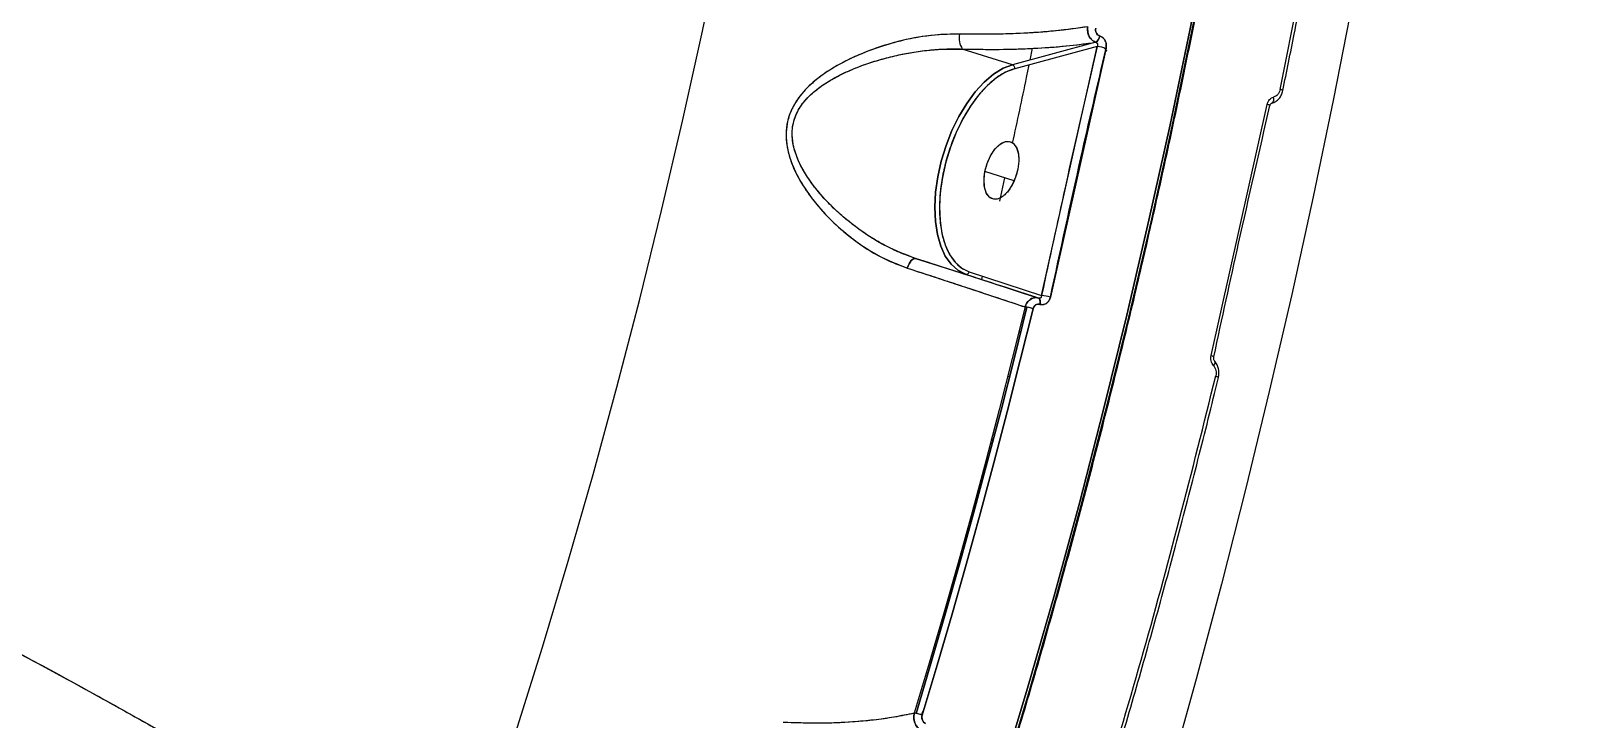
# Model space of a CAD drawing. Header units: millimetres. Extents: x -6234 to 7498, y -6127 to 5103.
# Drawn here: x 4797.5 to 5031.8, y -72.5 to 30.9 of the extents above; entities that cross this region are included whole.
import ezdxf

# ---------------------------------------------------------------- set-up
doc = ezdxf.new("R2010")
doc.units = ezdxf.units.MM
for name, color, linetype in [('DIKOM_ОБЪЕКТ', 7, 'Continuous'), ('DIKOM_РАЗМЕР_ЗОНА', 7, 'Continuous'), ('DIKOM_РАЗМЕР_ОБЪЕКТА', 7, 'Continuous')]:
    doc.layers.add(name, color=color, linetype=linetype)
doc.styles.add('style1', font='arial.ttf', dxfattribs={"width": 0.8})
doc.dimstyles.new('1-50', dxfattribs={"dimtxt": 300, "dimasz": 200, "dimexe": 100, "dimexo": 0, "dimgap": 100, "dimtad": 1, "dimtxsty": 'style1', "dimcen": 200, "dimclrd": 7, "dimclre": 7, "dimclrt": 7, "dimadec": 1, "dimazin": 2, "dimtfac": 1, "dimtmove": 0, "dimatfit": 2, "dimfxl": 0, "dimlwd": 25, "dimlwe": 18, "dimarcsym": 0})

# ---------------------------------------------------------------- blocks, each defined once
blk = doc.blocks.new('*D10')
at = {"layer": 'Defpoints', "color": 0, "transparency": 16777216}
for p in [(5627.97, 903.07), (-3229.39, -1461.51), (5627.97, -5097.58)]:
    blk.add_point(p, dxfattribs=at)
at = {"layer": 'DIKOM_РАЗМЕР_ОБЪЕКТА', "color": 7, "lineweight": 18, "transparency": 16777216}
for p, q in [((5627.97, 903.07), (5627.97, -5197.58)), ((-3229.39, -1461.51), (-3229.39, -5197.58))]:
    blk.add_line(p, q, dxfattribs=at)
at = {"layer": 'DIKOM_РАЗМЕР_ОБЪЕКТА', "color": 7, "lineweight": 25, "transparency": 16777216}
blk.add_line((-3029.39, -5097.58), (5427.97, -5097.58), dxfattribs=at)
at = {"layer": 'DIKOM_РАЗМЕР_ОБЪЕКТА', "color": 7, "transparency": 16777216}
for points in [[(-3029.39, -5064.25), (-3029.39, -5130.92), (-3229.39, -5097.58)], [(5427.97, -5064.25), (5427.97, -5130.92), (5627.97, -5097.58)]]:
    blk.add_solid(points, dxfattribs=at)
at = {"layer": 'DIKOM_РАЗМЕР_ОБЪЕКТА', "color": 7, "lineweight": 40, "transparency": 16777216, "insert": (1488.3, -4844.41), "char_height": 300, "attachment_point": 5, "style": 'style1'}
blk.add_mtext('8850', dxfattribs=at)
blk = doc.blocks.new('*D13')
at = {"layer": 'Defpoints', "color": 0, "transparency": 16777216}
for p in [(7498.07, 1778.2), (-5229.39, -1831.36), (7498.07, -6026.74)]:
    blk.add_point(p, dxfattribs=at)
at = {"layer": 'DIKOM_РАЗМЕР_ЗОНА', "color": 7, "lineweight": 18, "transparency": 16777216}
for p, q in [((7498.07, 1778.2), (7498.07, -6126.74)), ((-5229.39, -1831.36), (-5229.39, -6126.74))]:
    blk.add_line(p, q, dxfattribs=at)
at = {"layer": 'DIKOM_РАЗМЕР_ЗОНА', "color": 7, "lineweight": 25, "transparency": 16777216}
blk.add_line((-5029.39, -6026.74), (7298.07, -6026.74), dxfattribs=at)
at = {"layer": 'DIKOM_РАЗМЕР_ЗОНА', "color": 7, "transparency": 16777216}
for points in [[(-5029.39, -5993.4), (-5029.39, -6060.07), (-5229.39, -6026.74)], [(7298.07, -5993.4), (7298.07, -6060.07), (7498.07, -6026.74)]]:
    blk.add_solid(points, dxfattribs=at)
at = {"layer": 'DIKOM_РАЗМЕР_ЗОНА', "color": 7, "transparency": 16777216, "insert": (1560.69, -5773.56), "char_height": 300, "attachment_point": 5, "style": 'style1'}
blk.add_mtext('12750', dxfattribs=at)

msp = doc.modelspace()

# ---------------------------------------------------------------- linework, layer by layer
at = {"layer": 'DIKOM_ОБЪЕКТ', "color": 7, "linetype": 'Continuous', "lineweight": 15}
for p, q in [((4985.379, 22.124), (4989.095, 40.873)), ((4945.111, 25.853), (4937.575, 28.205)), ((4957.652, 29.217), (4945.111, 25.853)), ((4957.869, 28.579), (4945.455, 25.248)), ((4948.087, 28.327), (4947.726, 26.554)), ((4949.491, -8.866), (4957.869, 28.579)), ((4959.19, 28.311), (4950.819, -9.099)), ((4957.629, 29.224), (4957.652, 29.217)), ((4958.282, 30.157), (4958.259, 30.164)), ((4958.259, 30.164), (4958.282, 30.157)), ((4959.309, 27.935), (4959.005, 28.324)), ((4975.001, -17.876), (4983.434, 19.888)), ((4945.382, 8.408), (4940.977, 9.782)), ((4955.312, 10.979), (4955.227, 11.005)), ((4943.939, 8.858), (4943.155, 5.345)), ((4954.456, 7.489), (4954.526, 7.467)), ((4953.292, 2.181), (4953.34, 2.166)), ((4930.529, -3.284), (4938.065, -5.636)), ((4938.065, -5.636), (4949.044, -9.252)), ((4938.622, -5.287), (4949.491, -8.866)), ((4940.57, -5.928), (4940.444, -6.468)), ((4949.044, -9.252), (4949.021, -9.245)), ((4949.233, -10.175), (4949.255, -10.182)), ((4949.255, -10.182), (4949.233, -10.175)), ((4946.365, -14.288), (4946.02, -14.425)), ((4944.418, -21.003), (4944.687, -21.039)), ((4941.937, -30.382), (4942.14, -30.595)), ((4931.562, -71.873), (4931.456, -72.133))]:
    msp.add_line(p, q, dxfattribs=at)
at = {"layer": 'DIKOM_ОБЪЕКТ', "color": 7, "linetype": 'Continuous', "lineweight": 15, "flags": 128}
for points in [[(4981.223, 83.699), (4979.812, 74.926), (4977.32, 60.322), (4974.657, 45.764), (4971.823, 31.263), (4968.822, 16.827), (4965.654, 2.467), (4962.323, -11.809), (4958.83, -25.991), (4955.177, -40.069), (4951.367, -54.035), (4947.402, -67.879), (4943.285, -81.593), (4939.019, -95.167), (4934.607, -108.592), (4930.05, -121.859), (4925.353, -134.961), (4920.519, -147.888), (4915.55, -160.632), (4910.45, -173.184), (4905.222, -185.536)], [(4905.222, -185.536), (4910.45, -173.184), (4915.55, -160.632), (4920.519, -147.888), (4925.353, -134.961), (4930.05, -121.859), (4934.607, -108.592), (4939.019, -95.167), (4943.285, -81.593), (4947.402, -67.879), (4951.367, -54.035), (4955.177, -40.069), (4958.83, -25.991), (4962.323, -11.809), (4965.654, 2.467), (4968.822, 16.827), (4971.823, 31.263), (4974.657, 45.764), (4977.32, 60.322), (4979.812, 74.926), (4981.223, 83.699)], [(4981.536, 83.659), (4980.118, 74.842), (4977.62, 60.203), (4974.951, 45.611), (4972.111, 31.075), (4969.102, 16.605), (4965.927, 2.211), (4962.587, -12.099), (4959.086, -26.315), (4955.424, -40.427), (4951.605, -54.426), (4947.631, -68.303), (4943.504, -82.049), (4939.228, -95.655), (4934.805, -109.112), (4930.238, -122.412), (4925.53, -135.544), (4920.684, -148.502), (4915.703, -161.276), (4910.59, -173.858), (4905.35, -186.24)], [(4981.536, 83.659), (4980.118, 74.84), (4977.62, 60.201), (4974.95, 45.609), (4972.11, 31.074), (4969.102, 16.604), (4965.926, 2.21), (4962.587, -12.1), (4959.085, -26.315), (4955.424, -40.427), (4951.605, -54.426), (4947.631, -68.303), (4943.505, -82.048), (4939.228, -95.654), (4934.805, -109.111), (4930.238, -122.41), (4925.53, -135.543), (4920.684, -148.5), (4915.704, -161.274), (4910.591, -173.856), (4905.351, -186.238)], [(4861.989, -99.629), (4866.272, -87.137), (4870.42, -74.499), (4874.431, -61.722), (4878.303, -48.815), (4882.033, -35.786), (4885.618, -22.643), (4889.057, -9.395), (4892.347, 3.949), (4895.486, 17.381), (4898.471, 30.893), (4901.302, 44.475)], [(4861.989, -99.629), (4866.272, -87.137), (4870.42, -74.499), (4874.431, -61.722), (4878.303, -48.815), (4882.033, -35.786), (4885.618, -22.643), (4889.057, -9.395), (4892.347, 3.949), (4895.486, 17.381), (4898.471, 30.893), (4901.302, 44.475)], [(4996.305, 35.55), (4993.402, 20.738), (4990.341, 5.987), (4987.125, -8.694), (4983.756, -23.297), (4980.234, -37.814), (4976.563, -52.238), (4972.744, -66.56), (4968.778, -80.772), (4964.669, -94.868), (4960.419, -108.838), (4956.03, -122.675), (4951.504, -136.372), (4946.844, -149.921), (4942.053, -163.315)], [(4945.111, 25.853), (4943.704, 25.309), (4942.282, 24.432), (4940.877, 23.242), (4939.52, 21.764), (4938.24, 20.03), (4937.065, 18.08), (4936.021, 15.954), (4935.131, 13.7), (4934.414, 11.368), (4933.886, 9.007), (4933.558, 6.671), (4933.438, 4.409), (4933.528, 2.271), (4933.826, 0.305), (4934.326, -1.448), (4935.017, -2.948), (4935.884, -4.162), (4936.907, -5.065), (4938.065, -5.636)], [(4938.065, -5.636), (4936.907, -5.065), (4935.884, -4.162), (4935.017, -2.948), (4934.326, -1.448), (4933.826, 0.305), (4933.528, 2.271), (4933.438, 4.409), (4933.558, 6.671), (4933.886, 9.007), (4934.414, 11.368), (4935.131, 13.7), (4936.021, 15.954), (4937.065, 18.08), (4938.24, 20.03), (4939.52, 21.764), (4940.877, 23.242), (4942.282, 24.432), (4943.704, 25.309), (4945.111, 25.853)], [(4945.455, 25.248), (4944.09, 24.721), (4942.712, 23.871), (4941.35, 22.716), (4940.033, 21.283), (4938.792, 19.602), (4937.653, 17.711), (4936.641, 15.65), (4935.777, 13.464), (4935.082, 11.202), (4934.57, 8.913), (4934.252, 6.647), (4934.135, 4.454), (4934.223, 2.381), (4934.512, 0.474), (4934.997, -1.225), (4935.667, -2.679), (4936.507, -3.857), (4937.5, -4.733), (4938.622, -5.287)], [(4940.977, 9.782), (4941.319, 11.015), (4941.833, 12.163), (4942.479, 13.132), (4943.204, 13.846), (4943.949, 14.244), (4944.655, 14.296), (4945.263, 13.998), (4945.724, 13.372), (4946.002, 12.471), (4946.073, 11.367), (4945.933, 10.149)], [(4945.933, 10.149), (4945.591, 8.917), (4945.077, 7.769), (4944.431, 6.799), (4943.706, 6.086), (4942.961, 5.687), (4942.255, 5.635), (4941.647, 5.934), (4941.186, 6.559), (4940.908, 7.46), (4940.837, 8.565), (4940.977, 9.782)], [(4930.529, -3.284), (4930.387, -3.275), (4930.231, -3.329), (4930.065, -3.443), (4929.894, -3.614), (4929.724, -3.835), (4929.561, -4.101), (4929.409, -4.401), (4929.274, -4.728)], [(4929.274, -4.728), (4929.409, -4.401), (4929.561, -4.101), (4929.724, -3.835), (4929.894, -3.614), (4930.065, -3.443), (4930.231, -3.329), (4930.387, -3.275), (4930.529, -3.284)], [(4949.233, -10.175), (4949.261, -10.009), (4949.274, -9.848), (4949.27, -9.698), (4949.249, -9.563), (4949.213, -9.447), (4949.162, -9.354), (4949.097, -9.286), (4949.021, -9.245)], [(4949.021, -9.245), (4949.097, -9.286), (4949.162, -9.354), (4949.213, -9.447), (4949.249, -9.563), (4949.27, -9.698), (4949.274, -9.848), (4949.261, -10.009), (4949.233, -10.175)], [(4949.255, -10.182), (4949.284, -10.016), (4949.296, -9.855), (4949.292, -9.705), (4949.272, -9.57), (4949.235, -9.454), (4949.184, -9.361), (4949.12, -9.293), (4949.044, -9.252)], [(4949.044, -9.252), (4949.12, -9.293), (4949.184, -9.361), (4949.235, -9.454), (4949.272, -9.57), (4949.292, -9.705), (4949.296, -9.855), (4949.284, -10.016), (4949.255, -10.182)], [(4947.004, -10.577), (4945.09, -18.333), (4943.127, -26.057), (4941.115, -33.749), (4939.055, -41.406), (4936.947, -49.027), (4934.792, -56.611), (4932.589, -64.156), (4930.34, -71.66)], [(4947.004, -10.577), (4945.09, -18.333), (4943.127, -26.057), (4941.115, -33.749), (4939.055, -41.406), (4936.947, -49.027), (4934.792, -56.611), (4932.589, -64.156), (4930.34, -71.66)], [(4947.275, -10.607), (4945.361, -18.361), (4943.398, -26.085), (4941.386, -33.776), (4939.326, -41.432), (4937.218, -49.053), (4935.063, -56.636), (4932.861, -64.18), (4930.613, -71.683)], [(4930.613, -71.683), (4932.861, -64.18), (4935.063, -56.636), (4937.218, -49.053), (4939.326, -41.432), (4941.386, -33.776), (4943.398, -26.085), (4945.361, -18.361), (4947.275, -10.607)], [(4931.535, -71.963), (4933.786, -64.454), (4935.99, -56.903), (4938.147, -49.314), (4940.256, -41.687), (4942.318, -34.024), (4944.331, -26.327), (4946.296, -18.597), (4948.211, -10.836)], [(4948.211, -10.836), (4946.296, -18.597), (4944.331, -26.327), (4942.318, -34.024), (4940.256, -41.687), (4938.147, -49.314), (4935.99, -56.903), (4933.786, -64.454), (4931.535, -71.963)], [(4975.001, -17.876), (4975.141, -17.924), (4975.256, -17.971), (4975.339, -18.014), (4975.39, -18.052), (4975.405, -18.084), (4975.404, -18.088)], [(4975.512, -18.711), (4975.556, -18.767), (4975.578, -18.841), (4975.577, -18.931), (4975.554, -19.034), (4975.509, -19.148), (4975.443, -19.268), (4975.358, -19.392)], [(4975.703, -20.955), (4975.841, -21.01), (4975.953, -21.062), (4976.035, -21.111), (4976.084, -21.154), (4976.098, -21.19), (4976.097, -21.194)]]:
    msp.add_lwpolyline(points, dxfattribs=at)
at = {"layer": 'DIKOM_ОБЪЕКТ', "color": 7, "linetype": 'Continuous', "lineweight": 15}
for centre, radius, start, end in [((4940.321, 29.893), 3.223, 169.95861, 211.57092), ((4956.998, 30.328), 1.272, 299.76022, 352.5918), ((4957.02, 30.322), 1.273, 299.76869, 352.56999), ((4957.251, 22.144), 6.464, 72.54338, 84.51281), ((4944.903, 25.335), 0.558, 351.11741, 68.14817), ((4985.325, 21.417), 0.709, 49.20791, 85.63294), ((4983.379, 19.258), 0.633, 43.05817, 84.97286), ((4983.581, 20.72), 0.863, 311.80394, 17.80695), ((4938.165, -5.178), 0.47, 257.62283, 346.59037), ((4949.27, -14.023), 5.162, 72.53831, 87.55484), ((4946.554, -15.614), 5.058, 70.87205, 84.89361), ((4946.809, -13.606), 3.036, 81.17024, 86.31008), ((4946.419, -16.125), 5.585, 71.27935, 81.1842), ((4930.171, -74.836), 3.181, 64.59714, 86.94881), ((4930.317, -73.541), 1.881, 80.95549, 89.28474), ((4930.063, -75.159), 3.519, 65.2595, 81.01097)]:
    msp.add_arc(centre, radius, start, end, dxfattribs=at)
for points, knots in [([(4905.54, -186.08), (4905.883, -185.295), (4907.759, -181.007), (4911.075, -173.064), (4915.481, -162.252), (4919.781, -151.287), (4923.983, -140.191), (4928.083, -128.964), (4932.078, -117.616), (4935.967, -106.15), (4939.748, -94.574), (4943.418, -82.893), (4946.976, -71.117), (4950.419, -59.251), (4953.746, -47.305), (4956.955, -35.287), (4960.043, -23.208), (4963.007, -11.082), (4965.845, 1.073), (4968.551, 13.232), (4971.118, 25.349), (4973.532, 37.335), (4975.754, 48.963), (4977.685, 59.602), (4979.285, 68.869), (4980.583, 76.658), (4981.333, 81.429), (4981.681, 83.642)], [0, 0, 0, 0, 0.0098445, 0.0537606, 0.0976703, 0.1415719, 0.1854647, 0.229347, 0.2732167, 0.3170722, 0.3609107, 0.4047283, 0.4485207, 0.492282, 0.5360037, 0.5796747, 0.623279, 0.6667919, 0.710176, 0.7533686, 0.7962563, 0.8386139, 0.8799159, 0.9185897, 0.9502225, 0.9769152, 1, 1, 1, 1]), ([(4985.786, 21.965), (4986.363, 24.79), (4987.639, 31.036), (4988.846, 37.307), (4989.507, 40.74)], [0, 0, 0, 0, 0.45248415, 1, 1, 1, 1]), ([(4956.433, 31.557), (4954.862, 31.333), (4951.724, 30.886), (4946.744, 30.546), (4941.878, 30.396), (4938.728, 30.435), (4937.147, 30.455)], [0, 0, 0, 0, 0.28056373, 0.56054205, 0.77952238, 1, 1, 1, 1]), ([(4956.433, 31.557), (4955.478, 31.414), (4953.6, 31.133), (4950.58, 30.825), (4946.925, 30.563), (4942.502, 30.395), (4938.935, 30.435), (4937.147, 30.455)], [0, 0, 0, 0, 0.17290309, 0.34016685, 0.50178566, 0.75018038, 1, 1, 1, 1]), ([(4957.629, 29.224), (4957.439, 29.317), (4957.059, 29.502), (4956.639, 30.085), (4956.392, 30.803), (4956.419, 31.306), (4956.433, 31.557)], [0, 0, 0, 0, 0.25024585, 0.50008244, 0.75004006, 1, 1, 1, 1]), ([(4956.433, 31.557), (4956.42, 31.275), (4956.396, 30.708), (4956.699, 29.975), (4957.129, 29.459), (4957.463, 29.302), (4957.629, 29.224)], [0, 0, 0, 0, 0.2796136, 0.5610313, 0.7813318, 1, 1, 1, 1]), ([(4957.646, 31.328), (4957.633, 31.202), (4957.606, 30.949), (4957.728, 30.587), (4957.951, 30.297), (4958.156, 30.209), (4958.259, 30.164)], [0, 0, 0, 0, 0.25002109, 0.49989201, 0.74969234, 1, 1, 1, 1]), ([(4958.259, 30.164), (4958.144, 30.216), (4957.915, 30.319), (4957.7, 30.642), (4957.607, 30.996), (4957.633, 31.217), (4957.646, 31.328)], [0, 0, 0, 0, 0.2797798, 0.5598512, 0.7798452, 1, 1, 1, 1]), ([(4937.147, 30.455), (4935.518, 30.409), (4932.257, 30.316), (4927.263, 29.249), (4923.027, 27.832), (4919.587, 26.232), (4916.896, 24.641), (4914.435, 22.698), (4912.376, 20.295), (4911.1, 17.349), (4910.979, 14.128), (4911.803, 11.051), (4913.2, 8.226), (4914.963, 5.649), (4917.414, 2.787), (4920.681, -0.159), (4924.813, -2.973), (4927.79, -4.144), (4929.274, -4.728)], [0, 0, 0, 0, 0.0823523, 0.1648004, 0.2471027, 0.2971608, 0.3471578, 0.3976854, 0.4484668, 0.499614, 0.5507918, 0.6016083, 0.6522536, 0.7025852, 0.7526019, 0.8352418, 0.9178405, 1, 1, 1, 1]), ([(4937.147, 30.455), (4935.914, 30.434), (4933.446, 30.394), (4929.667, 29.78), (4925.929, 28.829), (4922.67, 27.656), (4919.906, 26.381), (4917.647, 25.103), (4915.695, 23.723), (4914.108, 22.291), (4912.841, 20.8), (4911.856, 19.15), (4911.225, 17.317), (4911.005, 15.387), (4911.182, 13.464), (4911.685, 11.561), (4912.678, 9.16), (4914.39, 6.36), (4916.86, 3.383), (4919.644, 0.737), (4922.667, -1.537), (4925.884, -3.449), (4928.143, -4.301), (4929.274, -4.728)], [0, 0, 0, 0, 0.0625401, 0.1251432, 0.1872101, 0.2492859, 0.2914896, 0.3335164, 0.374214, 0.4068062, 0.4368915, 0.4690138, 0.4996846, 0.5303859, 0.5625191, 0.5926082, 0.6252139, 0.6878471, 0.7504619, 0.812683, 0.8753114, 0.9375555, 1, 1, 1, 1]), ([(4930.529, -3.284), (4929.054, -2.722), (4926.094, -1.594), (4921.95, 1.043), (4918.446, 3.944), (4915.623, 6.987), (4913.714, 9.707), (4912.487, 12.308), (4911.903, 14.676), (4912.02, 17.101), (4912.958, 19.324), (4914.496, 21.181), (4916.706, 22.966), (4919.582, 24.582), (4923.424, 26.141), (4927.842, 27.365), (4932.755, 28.195), (4935.97, 28.202), (4937.575, 28.205)], [0, 0, 0, 0, 0.0836106, 0.1678664, 0.2519627, 0.315196, 0.377974, 0.4193881, 0.4601736, 0.500363, 0.5405354, 0.5812907, 0.6227093, 0.6851563, 0.7483406, 0.8320917, 0.9161968, 1, 1, 1, 1]), ([(4930.529, -3.284), (4929.99, -3.1), (4928.881, -2.721), (4927.276, -2.016), (4925.663, -1.2), (4923.979, -0.222), (4922.103, 1.025), (4920.165, 2.516), (4918.249, 4.219), (4916.527, 6.001), (4914.96, 7.919), (4913.71, 9.802), (4912.783, 11.652), (4912.177, 13.435), (4911.956, 14.949), (4911.995, 16.178), (4912.185, 17.38), (4912.618, 18.537), (4913.248, 19.591), (4913.963, 20.542), (4915.049, 21.643), (4916.509, 22.767), (4918.11, 23.755), (4919.706, 24.574), (4921.401, 25.319), (4923.329, 26.043), (4925.576, 26.74), (4927.965, 27.327), (4930.405, 27.784), (4932.809, 28.089), (4935.234, 28.254), (4936.797, 28.221), (4937.575, 28.205)], [0, 0, 0, 0, 0.030356, 0.0624971, 0.0922717, 0.1247952, 0.1634288, 0.2082089, 0.2497201, 0.2938193, 0.3337937, 0.3749646, 0.4078942, 0.4381596, 0.4698987, 0.4847935, 0.500427, 0.5316981, 0.5470337, 0.5631665, 0.5924627, 0.6257865, 0.656969, 0.6881046, 0.7167072, 0.7506534, 0.7920761, 0.8353967, 0.8748782, 0.9178406, 0.9591084, 1, 1, 1, 1]), ([(4937.575, 28.205), (4939.436, 28.175), (4943.148, 28.114), (4948.357, 28.284), (4953.264, 28.627), (4956.171, 29.025), (4957.629, 29.224)], [0, 0, 0, 0, 0.249982, 0.4983901, 0.7484595, 1, 1, 1, 1]), ([(4937.575, 28.205), (4939.659, 28.174), (4943.816, 28.111), (4949.181, 28.328), (4953.813, 28.694), (4956.359, 29.048), (4957.629, 29.224)], [0, 0, 0, 0, 0.2802339, 0.5589798, 0.7798807, 1, 1, 1, 1]), ([(4957.869, 28.579), (4956.254, 21.59), (4953.37, 9.109), (4950.676, -3.373), (4949.491, -8.866)], [0, 0, 0, 0, 0.5599955, 1, 1, 1, 1]), ([(4950.819, -9.099), (4952.331, -2.115), (4955.029, 10.356), (4957.919, 22.825), (4959.19, 28.311)], [0, 0, 0, 0, 0.5599957, 1, 1, 1, 1]), ([(4957.652, 29.217), (4957.68, 29.207), (4957.737, 29.188), (4957.809, 29.131), (4957.867, 29.057), (4957.914, 28.947), (4957.933, 28.782), (4957.892, 28.652), (4957.869, 28.579)], [0, 0, 0, 0, 0.1206836, 0.2432571, 0.3695799, 0.5009044, 0.7199177, 1, 1, 1, 1]), ([(4957.652, 29.217), (4957.712, 29.19), (4957.836, 29.133), (4957.919, 28.951), (4957.929, 28.758), (4957.889, 28.639), (4957.869, 28.579)], [0, 0, 0, 0, 0.2660142, 0.5399146, 0.7659639, 1, 1, 1, 1]), ([(4959.19, 28.311), (4959.217, 28.532), (4959.271, 28.975), (4959.052, 29.56), (4958.706, 29.976), (4958.423, 30.097), (4958.282, 30.157)], [0, 0, 0, 0, 0.2795333, 0.558926, 0.7793183, 1, 1, 1, 1]), ([(4958.282, 30.157), (4958.363, 30.127), (4958.526, 30.067), (4958.815, 29.855), (4959.098, 29.478), (4959.269, 28.901), (4959.216, 28.508), (4959.19, 28.311)], [0, 0, 0, 0, 0.1257072, 0.2514747, 0.500791, 0.7502609, 1, 1, 1, 1]), ([(4959.032, 28.397), (4959.101, 28.199), (4959.173, 27.996), (4959.306, 27.936), (4959.309, 27.935)], [0, 0, 0, 0, 0.9803643, 1, 1, 1, 1]), ([(4346.65, -16.013), (4346.957, -15.685), (4349.398, -13.077), (4354.825, -8.624), (4362.984, -2.696), (4372.101, 2.696), (4382.017, 7.573), (4392.498, 11.81), (4403.452, 15.441), (4414.832, 18.5), (4426.858, 21.055), (4439.535, 23.099), (4453.331, 24.671), (4468.247, 25.683), (4484.272, 26.049), (4500.833, 25.736), (4517.931, 24.739), (4535.566, 23.054), (4553.686, 20.675), (4572.197, 17.611), (4591.003, 13.876), (4610.066, 9.484), (4629.348, 4.444), (4648.746, -1.214), (4668.158, -7.453), (4687.525, -14.239), (4706.846, -21.567), (4726.125, -29.43), (4745.633, -37.953), (4765.243, -47.108), (4784.818, -56.86), (4803.981, -67.013), (4822.715, -77.569), (4841.077, -88.497), (4852.886, -96.071), (4858.808, -99.87)], [0, 0, 0, 0, 0.0043082, 0.0342233, 0.0642477, 0.0944593, 0.124623, 0.154608, 0.1827887, 0.2109478, 0.2391513, 0.2674669, 0.2959496, 0.3276262, 0.3591225, 0.3905362, 0.4219627, 0.4534994, 0.4852408, 0.5169668, 0.5485999, 0.5802399, 0.6119859, 0.6437291, 0.6752733, 0.7067144, 0.7381464, 0.7696623, 0.8013557, 0.8346689, 0.8677698, 0.9007488, 0.9337104, 0.9667586, 1, 1, 1, 1]), ([(4947.575, 25.817), (4947.448, 25.188), (4946.649, 21.256), (4945.799, 17.345), (4945.085, 14.06)], [0, 0, 0, 0, 0.1598838, 1, 1, 1, 1]), ([(4945.455, 25.248), (4944.945, 25.072), (4943.901, 24.711), (4942.277, 23.608), (4940.641, 22.07), (4939.07, 20.1), (4937.644, 17.796), (4936.429, 15.275), (4935.469, 12.67), (4934.762, 10.059), (4934.299, 7.444), (4934.093, 4.832), (4934.176, 2.297), (4934.566, -0.027), (4935.25, -2.021), (4936.192, -3.586), (4937.316, -4.719), (4938.194, -5.1), (4938.622, -5.287)], [0, 0, 0, 0, 0.0591042, 0.1210257, 0.1849779, 0.2499984, 0.3150201, 0.3789761, 0.4408969, 0.5000009, 0.5591029, 0.6210245, 0.684979, 0.7500013, 0.8150215, 0.8789756, 0.9408971, 1, 1, 1, 1]), ([(4984.152, 20.075), (4984.35, 20.148), (4984.742, 20.293), (4985.229, 20.739), (4985.604, 21.299), (4985.727, 21.737), (4985.788, 21.954)], [0, 0, 0, 0, 0.2552135, 0.5071239, 0.7551965, 1, 1, 1, 1]), ([(4985.379, 22.124), (4985.34, 21.986), (4985.264, 21.712), (4985.035, 21.369), (4984.745, 21.105), (4984.516, 21.024), (4984.402, 20.984)], [0, 0, 0, 0, 0.2508251, 0.5007115, 0.7505751, 1, 1, 1, 1]), ([(4554.894, 20.39), (4558.429, 19.837), (4565.515, 18.728), (4576.315, 16.775), (4587.203, 14.613), (4598.151, 12.233), (4609.178, 9.635), (4620.367, 6.8), (4630.738, 3.986), (4640.27, 1.251), (4648.952, -1.355), (4657.822, -4.136), (4666.697, -7.038), (4674.189, -9.588), (4680.262, -11.717), (4685.066, -13.434), (4689.949, -15.215), (4694.911, -17.061), (4699.95, -18.974), (4705.067, -20.954), (4711.199, -23.374), (4718.446, -26.307), (4726.906, -29.835), (4735.74, -33.634), (4744.666, -37.594), (4752.717, -41.277), (4759.887, -44.639), (4766.125, -47.627), (4772.975, -50.976), (4778.002, -53.49), (4781.431, -55.23), (4782.571, -55.811), (4783.727, -56.402), (4784.898, -57.003), (4786.086, -57.615), (4787.484, -58.338), (4789.31, -59.287), (4791.778, -60.578), (4794.905, -62.229), (4798.685, -64.245), (4802.93, -66.54), (4807.167, -68.864), (4811.992, -71.545), (4817.051, -74.401), (4822.855, -77.738), (4830.298, -82.094), (4839.352, -87.543), (4849.428, -93.804), (4855.762, -97.9), (4858.808, -99.87)], [0, 0, 0, 0, 0.03561006, 0.0713872, 0.10733364, 0.14290899, 0.17836993, 0.21434639, 0.25084041, 0.27791192, 0.30553003, 0.33369479, 0.36240738, 0.38997278, 0.40494398, 0.42017486, 0.43566593, 0.45141604, 0.46742641, 0.48369712, 0.50022792, 0.5259924, 0.55305503, 0.5814161, 0.61107498, 0.63940054, 0.65969507, 0.68111897, 0.70060845, 0.72722911, 0.73095943, 0.73474648, 0.73858991, 0.74248976, 0.74644646, 0.75045923, 0.7564868, 0.76474914, 0.77524711, 0.7879816, 0.80295222, 0.81834298, 0.83121558, 0.85241948, 0.87052118, 0.89152082, 0.9303476, 0.9665076, 1, 1, 1, 1]), ([(4975.404, -18.073), (4976.638, -12.375), (4979.366, 0.218), (4982.257, 12.809), (4983.84, 19.703)], [0, 0, 0, 0, 0.4524812, 1, 1, 1, 1]), ([(4983.434, 19.888), (4983.474, 20.021), (4983.555, 20.286), (4983.783, 20.614), (4984.068, 20.867), (4984.291, 20.945), (4984.402, 20.984)], [0, 0, 0, 0, 0.25059414, 0.50060871, 0.75046807, 1, 1, 1, 1]), ([(4983.841, 19.691), (4983.857, 19.746), (4983.889, 19.853), (4983.97, 19.973), (4984.062, 20.052), (4984.122, 20.068), (4984.152, 20.075)], [0, 0, 0, 0, 0.2691463, 0.5236978, 0.7660824, 1, 1, 1, 1]), ([(4940.977, 9.782), (4941.118, 10.332), (4941.335, 11.177), (4941.843, 12.213), (4942.3, 12.932), (4942.808, 13.526), (4943.488, 14.095), (4944.332, 14.42), (4945.07, 14.212), (4945.544, 13.729), (4945.83, 13.193), (4946.012, 12.521), (4946.122, 11.531), (4946.007, 10.694), (4945.933, 10.149)], [0, 0, 0, 0, 0.1197325, 0.1841829, 0.2500042, 0.315821, 0.3802715, 0.5000044, 0.6197314, 0.68418, 0.750005, 0.8158205, 0.8802758, 1, 1, 1, 1]), ([(4945.933, 10.149), (4945.792, 9.6), (4945.575, 8.754), (4945.067, 7.719), (4944.61, 6.999), (4944.102, 6.405), (4943.422, 5.837), (4942.579, 5.512), (4941.84, 5.72), (4941.366, 6.202), (4941.081, 6.738), (4940.898, 7.41), (4940.788, 8.4), (4940.903, 9.238), (4940.977, 9.782)], [0, 0, 0, 0, 0.11973281, 0.18418242, 0.25000386, 0.31582311, 0.38027097, 0.49999778, 0.61973369, 0.68418243, 0.75000242, 0.8158186, 0.88027414, 1, 1, 1, 1]), ([(4949.021, -9.245), (4947.704, -8.817), (4945.076, -7.963), (4940.571, -6.508), (4935.748, -4.956), (4932.272, -3.842), (4930.529, -3.284)], [0, 0, 0, 0, 0.2515352, 0.5016056, 0.7500099, 1, 1, 1, 1]), ([(4949.021, -9.245), (4947.546, -8.765), (4944.598, -7.807), (4939.834, -6.27), (4935.139, -4.761), (4932.069, -3.777), (4930.529, -3.284)], [0, 0, 0, 0, 0.2804934, 0.5604766, 0.7794751, 1, 1, 1, 1]), ([(4929.274, -4.728), (4930.389, -5.091), (4932.593, -5.81), (4935.724, -6.835), (4939.236, -7.991), (4943.117, -9.276), (4945.689, -10.137), (4947.004, -10.577)], [0, 0, 0, 0, 0.1658964, 0.32814491, 0.48848103, 0.73848878, 1, 1, 1, 1]), ([(4929.274, -4.728), (4931.146, -5.338), (4934.879, -6.556), (4939.632, -8.121), (4943.7, -9.47), (4945.904, -10.208), (4947.004, -10.577)], [0, 0, 0, 0, 0.280186, 0.5589204, 0.7798326, 1, 1, 1, 1]), ([(4949.021, -9.245), (4948.794, -9.21), (4948.338, -9.139), (4947.713, -9.463), (4947.247, -9.965), (4947.085, -10.373), (4947.004, -10.577)], [0, 0, 0, 0, 0.27846136, 0.55924643, 0.78036085, 1, 1, 1, 1]), ([(4947.004, -10.577), (4947.099, -10.344), (4947.289, -9.879), (4947.805, -9.416), (4948.211, -9.189), (4948.415, -9.202), (4948.416, -9.202)], [0, 0, 0, 0, 0.3330135, 0.6655238, 0.997913, 1, 1, 1, 1]), ([(4949.491, -8.866), (4949.482, -8.935), (4949.466, -9.059), (4949.383, -9.177), (4949.298, -9.239), (4949.217, -9.267), (4949.131, -9.273), (4949.073, -9.259), (4949.044, -9.252)], [0, 0, 0, 0, 0.2801833, 0.4991373, 0.6304478, 0.7567918, 0.8795111, 1, 1, 1, 1]), ([(4949.491, -8.866), (4949.481, -8.938), (4949.462, -9.081), (4949.345, -9.22), (4949.197, -9.281), (4949.095, -9.261), (4949.044, -9.252)], [0, 0, 0, 0, 0.2957778, 0.5776213, 0.7902383, 1, 1, 1, 1]), ([(4949.255, -10.182), (4949.446, -10.212), (4949.827, -10.271), (4950.323, -10.001), (4950.668, -9.591), (4950.769, -9.263), (4950.819, -9.099)], [0, 0, 0, 0, 0.2798375, 0.5596658, 0.7797247, 1, 1, 1, 1]), ([(4950.819, -9.099), (4950.76, -9.284), (4950.641, -9.655), (4950.251, -10.058), (4949.847, -10.224), (4949.506, -10.243), (4949.339, -10.202), (4949.255, -10.182)], [0, 0, 0, 0, 0.2497218, 0.4991789, 0.748522, 0.8741949, 1, 1, 1, 1]), ([(4949.233, -10.175), (4949.124, -10.156), (4948.908, -10.116), (4948.593, -10.239), (4948.336, -10.484), (4948.253, -10.719), (4948.211, -10.836)], [0, 0, 0, 0, 0.2502995, 0.49981, 0.7495353, 1, 1, 1, 1]), ([(4948.211, -10.836), (4948.259, -10.706), (4948.354, -10.444), (4948.64, -10.211), (4948.947, -10.118), (4949.138, -10.156), (4949.233, -10.175)], [0, 0, 0, 0, 0.2787787, 0.5585452, 0.7792467, 1, 1, 1, 1]), ([(4905.222, -185.536), (4900.2, -181.832), (4890.174, -174.438), (4874.45, -163.606), (4858.311, -153.017), (4841.729, -142.697), (4824.716, -132.64), (4807.605, -123.036), (4790.424, -113.871), (4773.261, -105.165), (4755.865, -96.783), (4738.325, -88.765), (4720.307, -80.961), (4701.799, -73.394), (4682.795, -66.093), (4663.654, -59.209), (4644.449, -52.774), (4625.285, -46.823), (4606.626, -41.489), (4588.495, -36.741), (4570.88, -32.547), (4553.42, -28.809), (4536.114, -25.533), (4518.667, -22.674), (4501.193, -20.287), (4483.805, -18.417), (4466.886, -17.11), (4450.431, -16.36), (4434.443, -16.17), (4419.221, -16.535), (4404.78, -17.423), (4391.161, -18.798), (4378.147, -20.665), (4365.763, -23.016), (4353.77, -25.904), (4342.205, -29.362), (4331.125, -33.431), (4320.784, -38.04), (4311.244, -43.167), (4302.554, -48.781), (4294.882, -54.744), (4288.169, -61.02), (4282.349, -67.577), (4277.332, -74.558), (4273.499, -81.011), (4271.689, -85.286), (4270.981, -86.96)], [0, 0, 0, 0, 0.0236888, 0.0472875, 0.0707666, 0.0941835, 0.1175935, 0.1410514, 0.1632644, 0.1856013, 0.2078607, 0.230009, 0.2520943, 0.2755011, 0.2989446, 0.3224811, 0.3461601, 0.3697779, 0.3932693, 0.4153537, 0.4374228, 0.459523, 0.4817013, 0.5040056, 0.5276569, 0.5511696, 0.5746011, 0.5980073, 0.6214432, 0.6449647, 0.6672726, 0.6895733, 0.7117491, 0.7338481, 0.7559172, 0.7793422, 0.8028415, 0.8264719, 0.8501419, 0.8736691, 0.8971077, 0.9191766, 0.9412629, 0.9634133, 0.9856755, 1, 1, 1, 1]), ([(4975.358, -19.392), (4975.281, -19.29), (4975.126, -19.087), (4974.994, -18.699), (4974.94, -18.285), (4974.98, -18.012), (4975.001, -17.876)], [0, 0, 0, 0, 0.2501355, 0.5003348, 0.7503819, 1, 1, 1, 1]), ([(4975.54, -18.741), (4975.511, -18.703), (4975.452, -18.625), (4975.397, -18.462), (4975.376, -18.278), (4975.395, -18.152), (4975.405, -18.087)], [0, 0, 0, 0, 0.2353069, 0.4804179, 0.7351824, 1, 1, 1, 1]), ([(4976.097, -21.194), (4976.134, -20.982), (4976.209, -20.553), (4976.133, -19.888), (4975.924, -19.252), (4975.669, -18.912), (4975.54, -18.741)], [0, 0, 0, 0, 0.2450883, 0.4931477, 0.7446268, 1, 1, 1, 1]), ([(4958.33, -84.635), (4960.4, -77.668), (4964.539, -63.735), (4970.336, -42.488), (4973.914, -28.133), (4975.703, -20.955)], [0, 0, 0, 0, 0.3333327, 0.6666662, 1, 1, 1, 1]), ([(4975.358, -19.392), (4975.437, -19.497), (4975.596, -19.707), (4975.728, -20.109), (4975.776, -20.537), (4975.727, -20.816), (4975.703, -20.955)], [0, 0, 0, 0, 0.25042128, 0.50046556, 0.75041129, 1, 1, 1, 1]), ([(4519.061, -22.813), (4524.826, -23.726), (4536.453, -25.568), (4554.393, -29.005), (4570.712, -32.523), (4585.271, -35.978), (4594.785, -38.395), (4601.258, -40.108), (4604.622, -41.014), (4607.999, -41.938), (4611.39, -42.88), (4614.792, -43.841), (4621.193, -45.677), (4630.807, -48.533), (4643.848, -52.621), (4657.514, -57.138), (4671.182, -61.899), (4684.79, -66.878), (4697.71, -71.826), (4706.668, -75.406), (4711.541, -77.396), (4712.76, -77.896), (4713.982, -78.399), (4715.207, -78.906), (4716.435, -79.415), (4717.666, -79.928), (4718.9, -80.444), (4720.751, -81.221), (4723.542, -82.4), (4727.589, -84.13), (4732.613, -86.309), (4738.611, -88.954), (4745.577, -92.087), (4753.484, -95.726), (4762.315, -99.893), (4771.065, -104.138), (4779.585, -108.38), (4787.732, -112.533), (4794.165, -115.894), (4798.767, -118.338), (4801.415, -119.756), (4804.098, -121.204), (4806.817, -122.683), (4809.57, -124.192), (4812.358, -125.734), (4815.179, -127.306), (4822.131, -131.216), (4832.892, -137.431), (4847.031, -145.968), (4860.3, -154.328), (4872.72, -162.478), (4884.304, -170.391), (4895.104, -178.035), (4901.905, -183.077), (4905.222, -185.536)], [0, 0, 0, 0, 0.0448231, 0.090408, 0.1367551, 0.1677634, 0.1991032, 0.2073667, 0.2156524, 0.2239614, 0.232293, 0.2406473, 0.2490247, 0.279393, 0.3112483, 0.3445917, 0.379422, 0.4113033, 0.4443368, 0.4743595, 0.4773561, 0.4803617, 0.4833757, 0.4863983, 0.4894298, 0.4924694, 0.4955182, 0.498575, 0.5062016, 0.5162332, 0.5286691, 0.543639, 0.5610517, 0.5809083, 0.6032078, 0.627951, 0.6476492, 0.6686614, 0.6909874, 0.6978165, 0.7047596, 0.7118169, 0.7189882, 0.7262733, 0.7336727, 0.7411861, 0.7488138, 0.7894229, 0.8284571, 0.8659163, 0.9017997, 0.9361085, 0.9688418, 1, 1, 1, 1]), ([(4958.69, -84.971), (4958.842, -84.478), (4960.215, -80.025), (4962.703, -71.518), (4966.142, -59.456), (4969.457, -47.308), (4972.642, -35.089), (4974.851, -26.38), (4975.962, -21.727), (4976.09, -21.189)], [0, 0, 0, 0, 0.0237535, 0.2144319, 0.4049655, 0.5953125, 0.7854169, 0.9751983, 1, 1, 1, 1]), ([(4930.34, -71.66), (4929.347, -71.867), (4927.394, -72.273), (4924.281, -72.701), (4920.536, -73.045), (4916.034, -73.232), (4912.439, -73.108), (4910.636, -73.046)], [0, 0, 0, 0, 0.1729029, 0.3401579, 0.5017811, 0.7501775, 1, 1, 1, 1]), ([(4930.34, -71.66), (4928.709, -71.982), (4925.449, -72.626), (4920.35, -73.069), (4915.404, -73.22), (4912.229, -73.104), (4910.636, -73.046)], [0, 0, 0, 0, 0.280554, 0.5605374, 0.7795192, 1, 1, 1, 1]), ([(4930.34, -71.66), (4930.305, -71.932), (4930.233, -72.478), (4930.464, -73.256), (4930.838, -73.852), (4931.149, -74.077), (4931.304, -74.189)], [0, 0, 0, 0, 0.2796008, 0.5610461, 0.7813743, 1, 1, 1, 1]), ([(4931.304, -74.189), (4931.127, -74.058), (4930.774, -73.795), (4930.416, -73.137), (4930.237, -72.385), (4930.306, -71.902), (4930.34, -71.66)], [0, 0, 0, 0, 0.2502092, 0.5000754, 0.7500655, 1, 1, 1, 1]), ([(4931.453, -71.969), (4931.522, -71.781), (4931.632, -71.48), (4931.753, -71.169), (4931.808, -71.047), (4931.813, -71.036)], [0, 0, 0, 0, 0.602602, 0.9644777, 1, 1, 1, 1]), ([(4932.032, -73.225), (4931.924, -73.153), (4931.709, -73.008), (4931.528, -72.649), (4931.468, -72.283), (4931.513, -72.07), (4931.535, -71.963)], [0, 0, 0, 0, 0.2797961, 0.5598477, 0.779806, 1, 1, 1, 1]), ([(4931.535, -71.963), (4931.511, -72.085), (4931.463, -72.329), (4931.55, -72.709), (4931.743, -73.036), (4931.935, -73.162), (4932.032, -73.225)], [0, 0, 0, 0, 0.25001468, 0.49985853, 0.74973314, 1, 1, 1, 1])]:
    msp.add_open_spline(points, degree=3, knots=knots, dxfattribs=at)

# ---------------------------------------------------------------- dimensions: what is measured, and where the dimension line sits
at = {"layer": 'DIKOM_РАЗМЕР_ЗОНА'}
dim = msp.add_linear_dim(base=(7498.074, -6026.735), p1=(-5229.391, -1831.362), p2=(7498.074, 1778.201), text='12750', dimstyle='1-50', dxfattribs=at)
dim.commit()
dim.dimension.update_dxf_attribs({"geometry": '*D13', "text_midpoint": (1560.691, -6026.735), "dimtype": 160})
at = {"layer": 'DIKOM_РАЗМЕР_ОБЪЕКТА', "lineweight": 40}
dim = msp.add_linear_dim(base=(5627.969, -5097.582), p1=(-3229.391, -1461.506), p2=(5627.969, 903.069), text='8850', dimstyle='1-50', dxfattribs=at)
dim.commit()
dim.dimension.update_dxf_attribs({"geometry": '*D10', "text_midpoint": (1488.304, -5097.582), "dimtype": 160})

doc.saveas('drawing.dxf')
